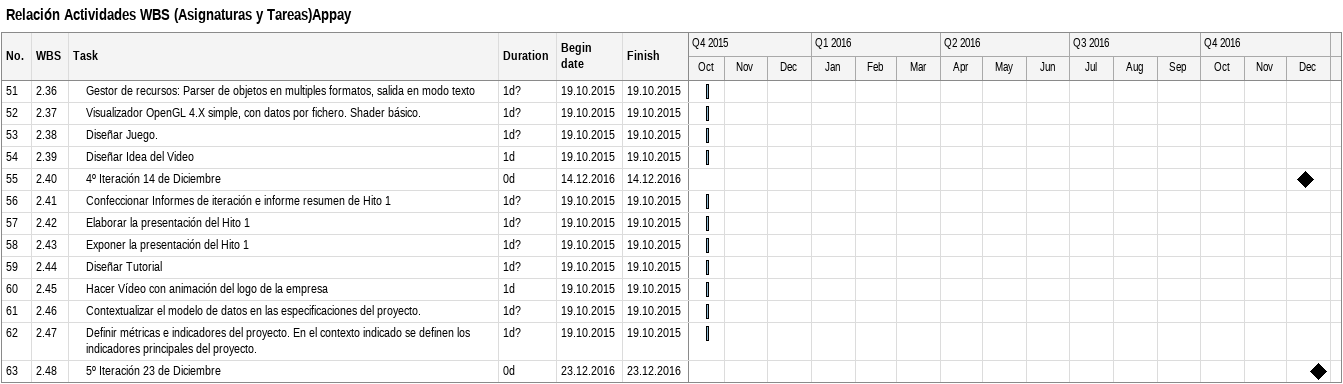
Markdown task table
Relación Actividades WBS (Asignaturas y Tareas)Appay

| ID | WBS | Task | Duration | Start | Finish |
|---|---|---|---|---|---|
| 51 | 2.36 | Gestor de recursos: Parser de objetos en multiples formatos, salida en modo texto | 1d? | 2015-10-19 | 2015-10-19 |
| 52 | 2.37 | Visualizador OpenGL 4.X simple, con datos por fichero. Shader básico. | 1d? | 2015-10-19 | 2015-10-19 |
| 53 | 2.38 | Diseñar Juego. | 1d? | 2015-10-19 | 2015-10-19 |
| 54 | 2.39 | Diseñar Idea del Video | 1d | 2015-10-19 | 2015-10-19 |
| 55 | 2.40 | 4º Iteración 14 de Diciembre | 0d | 2016-12-14 | 2016-12-14 |
| 56 | 2.41 | Confeccionar Informes de iteración e informe resumen de Hito 1 | 1d? | 2015-10-19 | 2015-10-19 |
| 57 | 2.42 | Elaborar la presentación del Hito 1 | 1d? | 2015-10-19 | 2015-10-19 |
| 58 | 2.43 | Exponer la presentación del Hito 1 | 1d? | 2015-10-19 | 2015-10-19 |
| 59 | 2.44 | Diseñar Tutorial | 1d? | 2015-10-19 | 2015-10-19 |
| 60 | 2.45 | Hacer Vídeo con animación del logo de la empresa | 1d | 2015-10-19 | 2015-10-19 |
| 61 | 2.46 | Contextualizar el modelo de datos en las especificaciones del proyecto. | 1d? | 2015-10-19 | 2015-10-19 |
| 62 | 2.47 | Definir métricas e indicadores del proyecto. En el contexto indicado se definen los indicadores principales del proyecto. | 1d? | 2015-10-19 | 2015-10-19 |
| 63 | 2.48 | 5º Iteración 23 de Diciembre | 0d | 2016-12-23 | 2016-12-23 |
